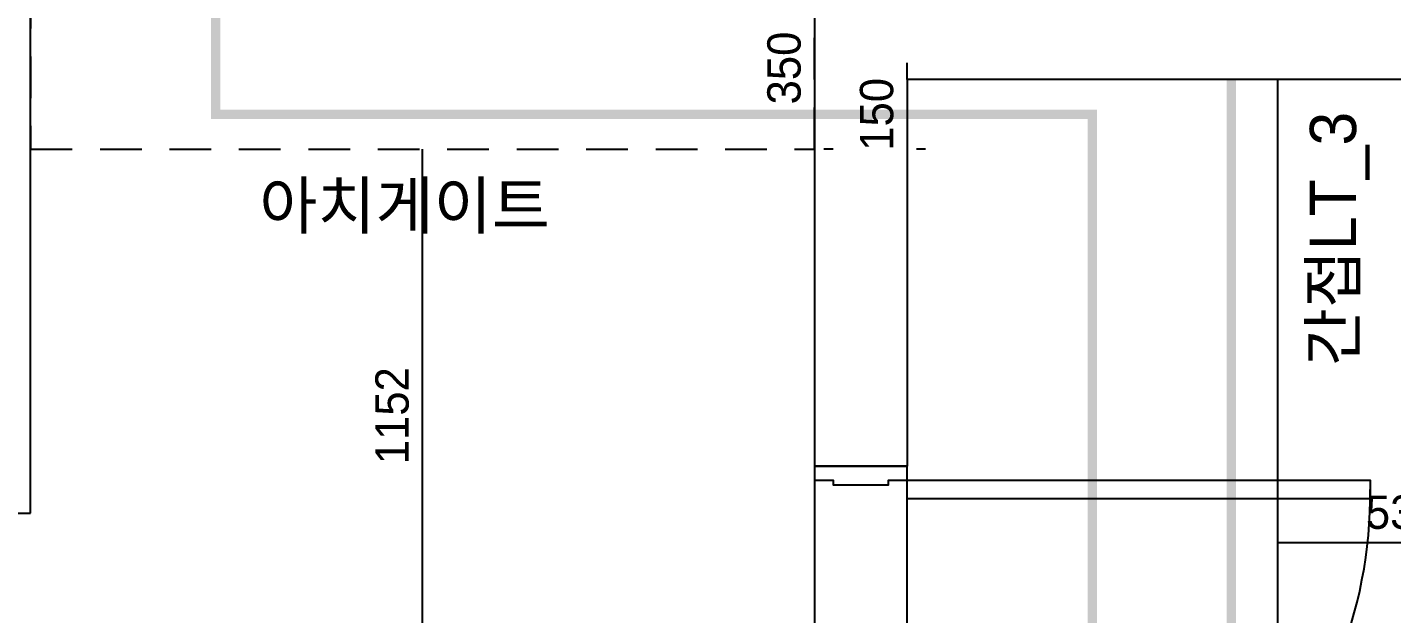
# Model space of a CAD drawing. Header units: millimetres. Extents: x 332171 to 384371, y 54317 to 89920.
# Drawn here: x 370363 to 373310, y 64336 to 65602 of the extents above; entities that cross this region are included whole.
import ezdxf

# ---------------------------------------------------------------- set-up
doc = ezdxf.new("R2010")
doc.units = ezdxf.units.MM
doc.header["$LTSCALE"] = 60
doc.linetypes.add('HID', pattern=[2.5, 1.5, -1])
doc.linetypes.add('HID2', pattern=[1, 0.5, -0.5])
for name, color, linetype in [('0-ELC TEXT', 7, 'Continuous'), ('04-WIN', 4, 'Continuous'), ('07-DIM WAL', 5, 'Continuous'), ('2CONTINUOUS', 2, 'Continuous'), ('3.기호.계단선', 30, 'Continuous'), ('CEIL-LIGHT', 7, 'Continuous'), ('CO-DO-FR', 7, 'Continuous'), ('CO-DOOR', 8, 'Continuous')]:
    doc.layers.add(name, color=color, linetype=linetype)
doc.styles.add('YOURNAME', font='HY울릉도M.TTF')
doc.styles.add('코레일둥고', font='Korail_Round_Gothic_Medium.ttf')
doc.dimstyles.new('40', dxfattribs={"dimscale": 40, "dimtxt": 1.8, "dimasz": 0.9, "dimexe": 0.5, "dimexo": 1, "dimgap": 0.7, "dimtad": 1, "dimdec": 0, "dimzin": 0, "dimdsep": 46, "dimtxsty": 'YOURNAME', "dimblk": 'NONE', "dimcen": 0, "dimclrd": 1, "dimclre": 1, "dimclrt": 7, "dimadec": 0, "dimazin": 0, "dimtfac": 1, "dimtdec": 0, "dimtix": 1, "dimtmove": 2, "dimatfit": 3, "dimldrblk": 'NONE', "dimfxl": 1, "dimtolj": 1, "dimtzin": 0, "dimarcsym": 0})

# ---------------------------------------------------------------- blocks, each defined once
blk = doc.blocks.new('floorplan')
at = {"layer": '04-WIN'}
blk.add_lwpolyline([(378805.9, 96005.4), (379005.9, 96005.4), (379005.9, 97065.4), (378805.9, 97065.4)], close=True, dxfattribs=at)
at = {"layer": '2CONTINUOUS'}
for p, q in [((377112.9, 96964.4), (377112.9, 100630.4)), ((378805.9, 98100.4), (378805.9, 97065.4)), ((378805.9, 97065.4), (379005.9, 97065.4)), ((376942.9, 96964.4), (377112.9, 96964.4))]:
    blk.add_line(p, q, dxfattribs=at)
blk.add_lwpolyline([(383282.9, 96935.4), (383282.9, 97900.4), (379005.9, 97900.4), (379005.9, 97065.4)], dxfattribs=at)
blk = doc.blocks.new('CJSWJD')
at = {"layer": 'CO-DO-FR'}
blk.add_lwpolyline([(372263.4, 64653.7), (372063.4, 64653.7), (372063.4, 64623.7), (372103.4, 64623.7), (372103.4, 64613.7), (372223.4, 64613.7), (372223.4, 64623.7), (372263.4, 64623.7), (372263.4, 64653.7)], close=True, dxfattribs=at)
at = {"layer": 'CO-DOOR'}
blk.add_lwpolyline([(373263.4, 64583.7), (372263.4, 64583.7), (372263.4, 64623.7), (373263.4, 64623.7)], close=True, dxfattribs=at)
blk.add_arc((372293, 64593.7), 970.5, 268.2521, 0.5904, dxfattribs=at)
blk.add_blockref('floorplan', (-6742.6, -32411.6))
blk = doc.blocks.new('*D102')
at = {"layer": '07-DIM WAL', "color": 1, "lineweight": -2}
for p, q in [((372063.4, 65688.7), (372063.4, 65338.7)), ((372103.4, 65688.7), (372083.4, 65688.7)), ((372103.4, 65338.7), (372083.4, 65338.7))]:
    blk.add_line(p, q, dxfattribs=at)
at = {"layer": 'Defpoints', "color": 0}
for p in [(372063.4, 65688.7), (372063.4, 65338.7), (372063.4, 65338.7)]:
    blk.add_point(p, dxfattribs=at)
at = {"layer": '07-DIM WAL', "color": 7, "insert": (371997.9, 65513.7), "char_height": 72, "attachment_point": 5, "rotation": 90, "style": 'YOURNAME'}
blk.add_mtext('\\A1;350', dxfattribs=at)
blk = doc.blocks.new('_None')
blk = doc.blocks.new('*D104')
at = {"layer": '07-DIM WAL', "color": 1, "lineweight": -2}
for p, q in [((372263.4, 65488.7), (372263.4, 65524.7)), ((372263.4, 65488.7), (372263.4, 65338.7)), ((372303.4, 65488.7), (372283.4, 65488.7)), ((372263.4, 65338.7), (372263.4, 65302.7)), ((372303.4, 65338.7), (372283.4, 65338.7))]:
    blk.add_line(p, q, dxfattribs=at)
at = {"layer": 'Defpoints', "color": 0}
for p in [(372263.4, 65488.7), (372263.4, 65338.7), (372263.4, 65338.7)]:
    blk.add_point(p, dxfattribs=at)
at = {"layer": '07-DIM WAL', "color": 7, "insert": (372197.9, 65413.7), "char_height": 72, "attachment_point": 5, "rotation": 90, "style": 'YOURNAME'}
blk.add_mtext('\\A1;150', dxfattribs=at)
blk = doc.blocks.new('*D230')
at = {"layer": '07-DIM WAL', "color": 1, "lineweight": -2}
for p, q in [((373063.4, 64528.7), (373063.4, 64508.7)), ((373601.9, 64528.7), (373601.9, 64508.7)), ((373601.9, 64488.7), (373063.4, 64488.7))]:
    blk.add_line(p, q, dxfattribs=at)
at = {"layer": 'Defpoints', "color": 0}
for p in [(373063.4, 64488.7), (373063.4, 64488.7), (373601.9, 64488.7)]:
    blk.add_point(p, dxfattribs=at)
at = {"layer": '07-DIM WAL', "color": 7, "insert": (373332.6, 64554.2), "char_height": 72, "attachment_point": 5, "style": 'YOURNAME'}
blk.add_mtext('\\A1;538', dxfattribs=at)
blk = doc.blocks.new('*D264')
at = {"layer": '07-DIM WAL', "color": 1, "lineweight": -2}
for p, q in [((371176.9, 65338.7), (371196.9, 65338.7)), ((371216.9, 64187.2), (371216.9, 65338.7)), ((371176.9, 64187.2), (371196.9, 64187.2))]:
    blk.add_line(p, q, dxfattribs=at)
at = {"layer": 'Defpoints', "color": 0}
for p in [(371216.9, 65338.7), (371216.9, 65338.7), (371216.9, 64187.2)]:
    blk.add_point(p, dxfattribs=at)
at = {"layer": '07-DIM WAL', "color": 7, "insert": (371151.5, 64763), "char_height": 72, "attachment_point": 5, "rotation": 90, "style": 'YOURNAME'}
blk.add_mtext('\\A1;1152', dxfattribs=at)

msp = doc.modelspace()

# ---------------------------------------------------------------- linework, layer by layer
at = {"layer": '3.기호.계단선', "color": 140, "linetype": 'HID2', "const_width": 20}
msp.add_lwpolyline([(372663.4, 63188.7), (372663.4, 65413.7), (370770.4, 65413.7), (370770.4, 66853.7)], dxfattribs=at)
at = {"layer": '3.기호.계단선', "linetype": 'HID'}
msp.add_lwpolyline([(372063.4, 65688.7), (370370.4, 65688.7), (370370.4, 65338.7), (372063.4, 65338.7), (372063.4, 65688.7)], dxfattribs=at)
at = {"layer": '3.기호.계단선', "color": 10, "linetype": 'HID', "const_width": 20}
msp.add_lwpolyline([(372963.4, 65488.7), (372963.4, 60888.7)], dxfattribs=at)
at = {"layer": 'CEIL-LIGHT'}
msp.add_line((373063.4, 65488.7), (373063.4, 60888.7), dxfattribs=at)

# ---------------------------------------------------------------- block references
msp.add_blockref('CJSWJD', (0, 0))

# ---------------------------------------------------------------- texts
at = {"layer": '0-ELC TEXT', "style": '코레일둥고'}
msp.add_text('아치게이트', height=100, dxfattribs=at).set_placement((370864.6, 65166.9))
at = {"layer": '3.기호.계단선', "style": '코레일둥고'}
msp.add_text('간접LT_3', height=100, rotation=90, dxfattribs=at).set_placement((373233, 64870))

# ---------------------------------------------------------------- dimensions: what is measured, and where the dimension line sits
at = {"layer": '07-DIM WAL'}
for base, p1, p2, picture, middle in [((372063.4, 65338.7), (372063.4, 65688.7), (372063.4, 65338.7), '*D102', (371997.9, 65513.7)), ((372263.4, 65338.7), (372263.4, 65488.7), (372263.4, 65338.7), '*D104', (372197.9, 65413.7))]:
    dim = msp.add_linear_dim(base=base, p1=p1, p2=p2, angle=90, dimstyle='40', dxfattribs=at)
    dim.commit()
    dim.dimension.update_dxf_attribs({"geometry": picture, "text_midpoint": middle})
dim = msp.add_linear_dim(base=(371216.8589183, 65338.7356465), p1=(371216.8589183, 64187.2356465), p2=(371216.8589183, 65338.7356465), angle=90, dimstyle='40', override={"dimfxl": 1.25}, dxfattribs=at)
dim.commit()
dim.dimension.update_dxf_attribs({"geometry": '*D264', "text_midpoint": (371151.5167079, 64762.9856465)})
dim = msp.add_linear_dim(base=(373063.3589183, 64488.7356465), p1=(373601.8589183, 64488.7356465), p2=(373063.3589183, 64488.7356465), dimstyle='40', override={"dimfxl": 1.25}, dxfattribs=at)
dim.commit()
dim.dimension.update_dxf_attribs({"geometry": '*D230', "text_midpoint": (373332.6089183, 64554.2216652)})

doc.saveas('drawing.dxf')
